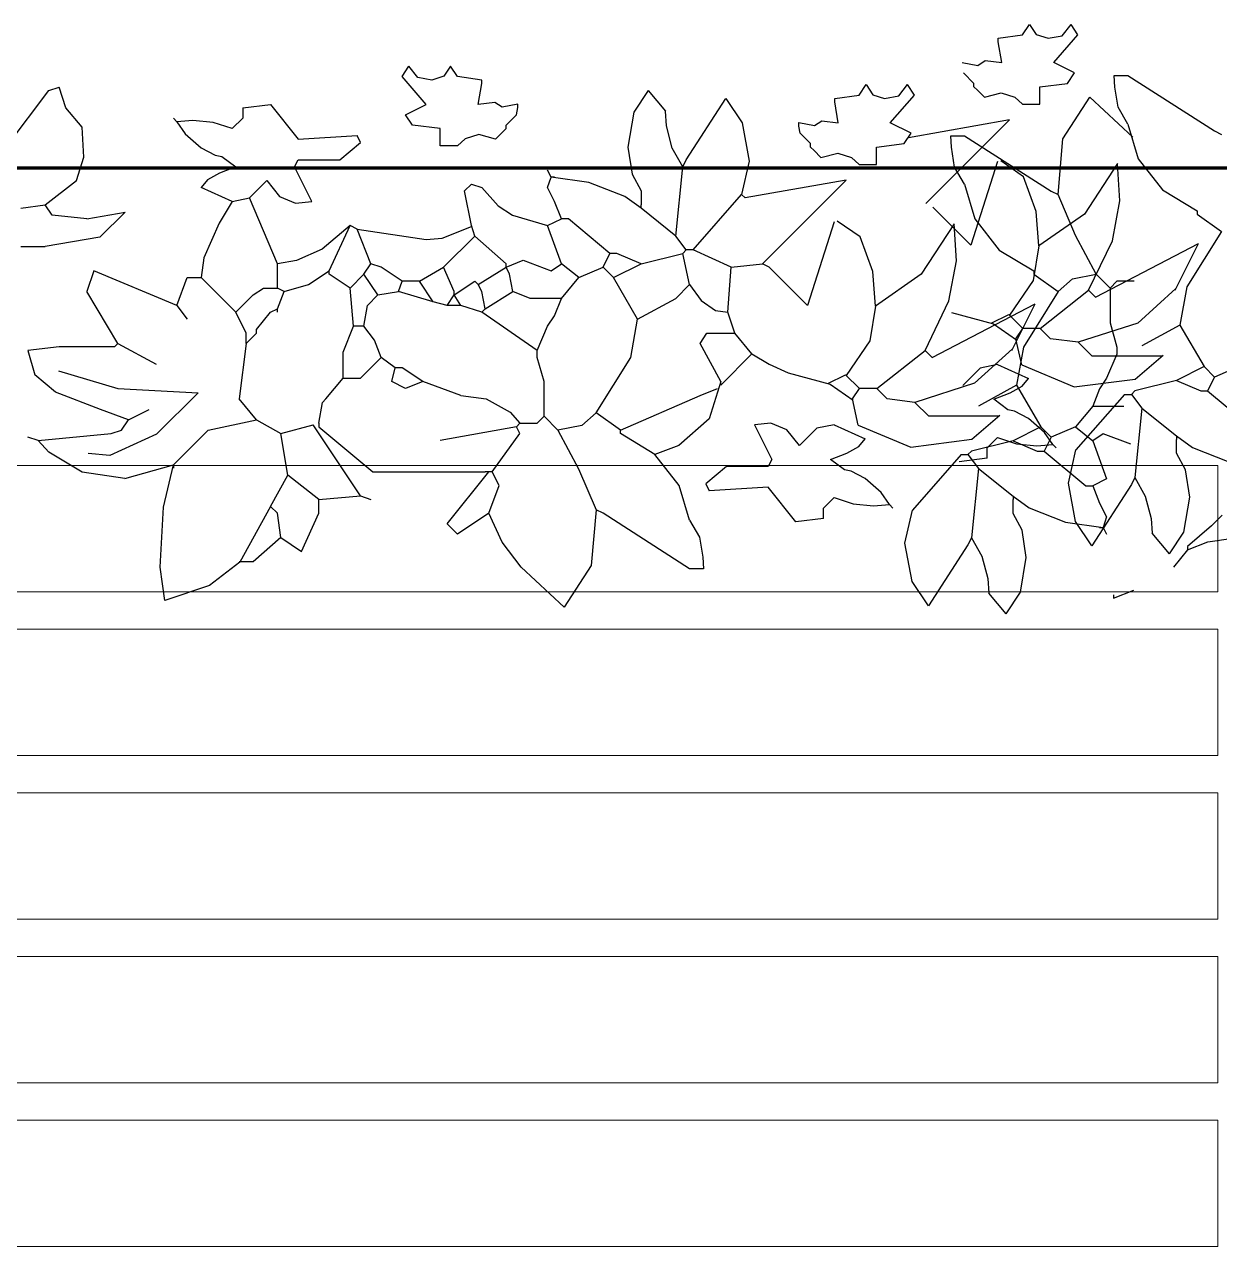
# Model space of a CAD drawing. Header units: inches. Extents: x 2013 to 15569, y -2551 to 2524.
# Drawn here: x 11147 to 11257, y 962.4 to 1074.9 of the extents above; entities that cross this region are included whole.
import ezdxf

# ---------------------------------------------------------------- set-up
doc = ezdxf.new("R2010")
doc.units = ezdxf.units.IN
doc.header["$MEASUREMENT"] = 0
doc.layers.add('A-FLOR-FTPT', color=6, linetype='Continuous', lineweight=70)
doc.layers.add('A-FURN', color=8, linetype='Continuous', lineweight=18)
doc.layers.add('VERDE_siepe', color=96, linetype='Continuous')

msp = doc.modelspace()

# ---------------------------------------------------------------- linework, layer by layer
at = {"layer": 'A-FLOR-FTPT'}
msp.add_line((11298.869, 1061.639), (10391.869, 1061.639), dxfattribs=at)
at = {"layer": 'A-FURN'}
for p, q in [((11256.869, 1034.273), (10992.299, 1034.273)), ((11256.869, 1022.637), (11256.869, 1034.273)), ((10992.299, 1022.637), (11256.869, 1022.637)), ((11256.869, 1019.214), (10992.299, 1019.214)), ((11256.869, 1007.578), (11256.869, 1019.214)), ((10992.299, 1007.578), (11256.869, 1007.578)), ((11256.869, 1004.155), (10992.299, 1004.155)), ((11256.869, 992.52), (11256.869, 1004.155)), ((10992.299, 992.52), (11256.869, 992.52)), ((11256.869, 989.097), (10992.299, 989.097)), ((11256.869, 977.461), (11256.869, 989.097)), ((10992.299, 977.461), (11256.869, 977.461)), ((11256.869, 974.038), (10992.299, 974.038)), ((11256.869, 962.402), (11256.869, 974.038)), ((10992.299, 962.402), (11256.869, 962.402))]:
    msp.add_line(p, q, dxfattribs=at)
at = {"layer": 'VERDE_siepe'}
for p, q in [((11238.904, 1073.898), (11239.542, 1074.854)), ((11239.542, 1074.854), (11240.165, 1073.927)), ((11240.165, 1073.927), (11241.254, 1073.584)), ((11242.562, 1073.812), (11243.369, 1074.854)), ((11244.006, 1073.898), (11243.369, 1074.854)), ((11236.672, 1073.579), (11238.904, 1073.898)), ((11236.672, 1073.259), (11236.672, 1073.579)), ((11236.991, 1071.346), (11236.672, 1073.259)), ((11241.254, 1073.584), (11242.562, 1073.812)), ((11241.774, 1071.346), (11244.006, 1073.898)), ((11181.795, 1070.054), (11182.432, 1071.01)), ((11183.24, 1069.968), (11182.432, 1071.01)), ((11186.259, 1071.01), (11185.637, 1070.082)), ((11186.897, 1070.054), (11186.259, 1071.01)), ((11233.346, 1071.365), (11234.788, 1071.086)), ((11234.788, 1071.086), (11235.479, 1071.529)), ((11235.479, 1071.529), (11236.991, 1071.346)), ((11243.688, 1070.389), (11241.774, 1071.346)), ((11184.027, 1067.502), (11181.795, 1070.054)), ((11184.547, 1069.74), (11183.24, 1069.968)), ((11185.637, 1070.082), (11184.547, 1069.74)), ((11189.13, 1069.735), (11186.897, 1070.054)), ((11189.13, 1069.415), (11189.13, 1069.735)), ((11234.439, 1069.433), (11233.482, 1070.389)), ((11234.439, 1069.114), (11234.439, 1069.433)), ((11240.499, 1069.114), (11243.05, 1069.433)), ((11243.05, 1069.433), (11243.688, 1070.389)), ((11247.332, 1070.154), (11248.608, 1070.154)), ((11247.407, 1069.089), (11247.332, 1070.154)), ((11248.608, 1070.154), (11256.58, 1065.052)), ((11145.44, 1063.675), (11149.267, 1068.778)), ((11149.267, 1068.778), (11150.223, 1069.097)), ((11150.86, 1067.183), (11150.223, 1069.097)), ((11188.811, 1067.502), (11189.13, 1069.415)), ((11204.437, 1068.778), (11203.125, 1066.772)), ((11204.437, 1068.778), (11206.032, 1066.865)), ((11221.632, 1068.042), (11223.864, 1068.361)), ((11223.864, 1068.361), (11224.502, 1069.317)), ((11224.502, 1069.317), (11225.124, 1068.39)), ((11225.124, 1068.39), (11226.214, 1068.047)), ((11226.734, 1065.809), (11228.966, 1068.361)), ((11227.521, 1068.275), (11228.329, 1069.317)), ((11228.966, 1068.361), (11228.329, 1069.317)), ((11234.759, 1068.795), (11234.439, 1069.114)), ((11234.759, 1068.795), (11235.396, 1068.157)), ((11235.396, 1068.157), (11236.95, 1068.562)), ((11236.95, 1068.562), (11238.203, 1068.162)), ((11240.499, 1067.519), (11240.499, 1069.114)), ((11247.7, 1067.248), (11247.407, 1069.089)), ((11152.351, 1065.416), (11150.86, 1067.183)), ((11167.125, 1067.183), (11169.676, 1067.502)), ((11167.125, 1067.183), (11167.125, 1066.227)), ((11169.676, 1067.502), (11172.228, 1064.313)), ((11182.114, 1066.545), (11184.027, 1067.502)), ((11190.322, 1067.685), (11188.811, 1067.502)), ((11191.014, 1067.242), (11190.322, 1067.685)), ((11192.455, 1067.521), (11191.014, 1067.242)), ((11192.319, 1066.545), (11192.455, 1067.202)), ((11192.455, 1067.202), (11192.455, 1067.521)), ((11207.945, 1062.4), (11211.589, 1068.03)), ((11211.589, 1068.03), (11213.094, 1065.802)), ((11221.632, 1067.723), (11221.632, 1068.042)), ((11221.95, 1065.809), (11221.632, 1067.723)), ((11226.214, 1068.047), (11227.521, 1068.275)), ((11238.203, 1068.162), (11238.904, 1067.519)), ((11238.904, 1067.519), (11240.499, 1067.519)), ((11242.618, 1064.319), (11245.108, 1068.155)), ((11245.108, 1068.155), (11249.062, 1064.473)), ((11248.608, 1065.69), (11247.7, 1067.248)), ((11161.066, 1065.908), (11160.747, 1066.227)), ((11167.125, 1066.227), (11166.168, 1065.27)), ((11182.752, 1065.588), (11182.114, 1066.545)), ((11191.363, 1065.588), (11192.319, 1066.545)), ((11203.125, 1066.772), (11202.58, 1063.576)), ((11206.121, 1065.517), (11206.032, 1066.865)), ((11237.701, 1066.068), (11228.407, 1064.428)), ((11230.001, 1058.369), (11237.701, 1066.068)), ((11152.498, 1062.654), (11152.351, 1065.416)), ((11162.544, 1066.029), (11161.066, 1065.908)), ((11161.066, 1065.908), (11161.841, 1064.802)), ((11164.418, 1065.845), (11162.544, 1066.029)), ((11166.168, 1065.27), (11164.418, 1065.845)), ((11185.303, 1065.27), (11182.752, 1065.588)), ((11185.303, 1063.675), (11185.303, 1065.27)), ((11191.043, 1064.951), (11190.406, 1064.313)), ((11191.043, 1064.951), (11191.363, 1065.27)), ((11191.363, 1065.27), (11191.363, 1065.588)), ((11206.666, 1063.462), (11206.121, 1065.517)), ((11213.094, 1065.802), (11213.748, 1062.263)), ((11218.306, 1065.509), (11218.306, 1065.828)), ((11218.306, 1065.828), (11219.747, 1065.549)), ((11218.442, 1064.852), (11218.306, 1065.509)), ((11219.747, 1065.549), (11220.439, 1065.993)), ((11220.439, 1065.993), (11221.95, 1065.809)), ((11228.647, 1064.852), (11226.734, 1065.809)), ((11248.608, 1065.69), (11249.565, 1062.5)), ((11256.58, 1065.052), (11257.218, 1064.733)), ((11161.841, 1064.802), (11163.305, 1063.513)), ((11172.228, 1064.313), (11177.649, 1064.632)), ((11176.055, 1062.4), (11177.968, 1063.995)), ((11177.968, 1063.995), (11177.649, 1064.632)), ((11187.598, 1064.318), (11186.897, 1063.675)), ((11188.851, 1064.718), (11187.598, 1064.318)), ((11190.406, 1064.313), (11188.851, 1064.718)), ((11219.399, 1063.896), (11218.442, 1064.852)), ((11219.399, 1063.577), (11219.399, 1063.896)), ((11225.459, 1063.577), (11228.009, 1063.896)), ((11228.009, 1063.896), (11228.647, 1064.852)), ((11232.292, 1064.617), (11233.568, 1064.617)), ((11232.367, 1063.552), (11232.292, 1064.617)), ((11233.568, 1064.617), (11241.54, 1059.515)), ((11242.178, 1059.196), (11242.618, 1064.319)), ((11163.305, 1063.513), (11164.594, 1062.838)), ((11164.594, 1062.838), (11165.211, 1062.718)), ((11165.211, 1062.718), (11166.488, 1061.762)), ((11186.897, 1063.675), (11185.303, 1063.675)), ((11202.58, 1063.576), (11202.961, 1061.065)), ((11207.627, 1061.762), (11206.666, 1063.462)), ((11219.718, 1063.258), (11219.399, 1063.577)), ((11219.718, 1063.258), (11220.355, 1062.62)), ((11220.355, 1062.62), (11221.91, 1063.025)), ((11221.91, 1063.025), (11223.163, 1062.625)), ((11225.459, 1061.982), (11225.459, 1063.577)), ((11232.66, 1061.711), (11232.367, 1063.552)), ((11151.817, 1060.486), (11152.498, 1062.654)), ((11166.488, 1061.762), (11165.004, 1061.181)), ((11171.908, 1061.762), (11172.228, 1062.4)), ((11173.503, 1058.573), (11171.908, 1061.762)), ((11172.228, 1062.4), (11176.055, 1062.4)), ((11206.989, 1055.384), (11207.627, 1061.762)), ((11207.627, 1061.762), (11207.945, 1062.4)), ((11213.748, 1062.263), (11213.048, 1059.211)), ((11223.163, 1062.625), (11223.864, 1061.982)), ((11223.864, 1061.982), (11225.459, 1061.982)), ((11233.568, 1060.153), (11232.66, 1061.711)), ((11236.594, 1062.231), (11234.148, 1054.542)), ((11238.998, 1060.834), (11236.895, 1062.303)), ((11247.644, 1062.058), (11244.606, 1057.406)), ((11247.878, 1058.63), (11247.644, 1062.058)), ((11249.565, 1062.5), (11251.797, 1059.63)), ((11148.947, 1058.254), (11151.817, 1060.486)), ((11163.891, 1060.568), (11163.298, 1059.848)), ((11165.004, 1061.181), (11163.891, 1060.568)), ((11167.763, 1058.891), (11169.358, 1060.486)), ((11169.358, 1060.486), (11170.51, 1059.034)), ((11195.508, 1060.805), (11195.189, 1061.443)), ((11195.189, 1059.848), (11195.508, 1060.805)), ((11195.827, 1060.805), (11195.508, 1060.805)), ((11198.984, 1060.323), (11195.508, 1060.805)), ((11202.961, 1061.065), (11203.8, 1059.53)), ((11222.66, 1060.532), (11213.367, 1058.891)), ((11214.961, 1052.832), (11222.66, 1060.532)), ((11240.166, 1057.651), (11238.998, 1060.834)), ((11166.168, 1058.573), (11163.298, 1059.848)), ((11187.536, 1059.53), (11188.173, 1060.168)), ((11188.173, 1056.341), (11187.536, 1059.53)), ((11188.173, 1060.168), (11189.13, 1059.848)), ((11189.13, 1059.848), (11190.649, 1058.154)), ((11195.827, 1058.573), (11195.189, 1059.848)), ((11202.308, 1059.01), (11198.984, 1060.323)), ((11203.8, 1059.53), (11203.8, 1058.254)), ((11233.568, 1060.153), (11234.524, 1056.963)), ((11241.54, 1059.515), (11242.178, 1059.196)), ((11251.797, 1059.63), (11254.985, 1057.717)), ((11146.715, 1057.935), (11148.947, 1058.254)), ((11149.585, 1057.297), (11148.947, 1058.254)), ((11166.168, 1058.573), (11164.945, 1056.579)), ((11166.168, 1058.573), (11167.763, 1058.891)), ((11170.315, 1052.832), (11167.763, 1058.891)), ((11170.51, 1059.034), (11171.975, 1058.42)), ((11171.975, 1058.42), (11173.503, 1058.573)), ((11196.465, 1056.978), (11195.827, 1058.573)), ((11203.8, 1057.935), (11202.308, 1059.01)), ((11203.8, 1057.935), (11203.8, 1058.254)), ((11208.584, 1054.108), (11213.048, 1059.211)), ((11213.367, 1058.891), (11213.048, 1059.211)), ((11243.79, 1055.421), (11242.178, 1059.196)), ((11247.177, 1054.958), (11247.878, 1058.63)), ((11152.774, 1056.978), (11149.585, 1057.297)), ((11152.774, 1056.978), (11156.305, 1057.591)), ((11156.305, 1057.591), (11153.962, 1055.29)), ((11190.649, 1058.154), (11191.957, 1057.298)), ((11191.957, 1057.298), (11195.189, 1056.341)), ((11206.989, 1055.384), (11203.8, 1057.935)), ((11234.148, 1054.542), (11230.64, 1058.051)), ((11240.4, 1054.469), (11240.166, 1057.651)), ((11244.606, 1057.406), (11240.4, 1054.469)), ((11254.985, 1057.717), (11254.985, 1057.398)), ((11254.985, 1057.398), (11257.218, 1055.803)), ((11164.945, 1056.579), (11163.54, 1053.388)), ((11177.012, 1056.341), (11174.435, 1054.186)), ((11175.098, 1052.194), (11177.012, 1056.341)), ((11177.649, 1056.021), (11177.012, 1056.341)), ((11177.649, 1056.021), (11184.027, 1055.064)), ((11178.925, 1052.832), (11177.649, 1056.021)), ((11185.474, 1055.186), (11188.197, 1056.271)), ((11188.492, 1055.384), (11188.173, 1056.341)), ((11195.189, 1056.341), (11196.465, 1056.978)), ((11196.465, 1052.832), (11195.189, 1056.341)), ((11197.103, 1056.978), (11196.465, 1056.978)), ((11200.93, 1053.789), (11197.103, 1056.978)), ((11221.554, 1056.694), (11219.108, 1049.005)), ((11223.958, 1055.297), (11221.854, 1056.766)), ((11232.604, 1056.521), (11229.566, 1051.869)), ((11232.837, 1053.094), (11232.604, 1056.521)), ((11234.524, 1056.963), (11236.756, 1054.093)), ((11153.962, 1055.29), (11148.947, 1054.427)), ((11184.027, 1055.064), (11185.474, 1055.186)), ((11185.622, 1052.514), (11188.492, 1055.384)), ((11191.363, 1052.832), (11188.492, 1055.384)), ((11207.945, 1054.108), (11206.989, 1055.384)), ((11225.126, 1052.114), (11223.958, 1055.297)), ((11245.686, 1051.861), (11243.79, 1055.421)), ((11244.99, 1050.397), (11247.177, 1054.958)), ((11257.218, 1055.803), (11254.029, 1050.701)), ((11146.715, 1054.427), (11148.947, 1054.427)), ((11174.435, 1054.186), (11172.092, 1053.142)), ((11200.292, 1052.514), (11200.93, 1053.789)), ((11201.567, 1053.789), (11200.93, 1053.789)), ((11203.8, 1052.832), (11201.567, 1053.789)), ((11203.8, 1052.832), (11207.627, 1053.789)), ((11207.627, 1053.789), (11207.945, 1054.108)), ((11208.264, 1050.919), (11207.627, 1053.789)), ((11208.584, 1054.108), (11207.945, 1054.108)), ((11212.091, 1052.514), (11208.584, 1054.108)), ((11236.756, 1054.093), (11239.945, 1052.18)), ((11240.4, 1054.469), (11239.877, 1051.285)), ((11245.629, 1049.759), (11255.111, 1054.689)), ((11252.963, 1050.397), (11255.111, 1054.689)), ((11163.54, 1053.388), (11163.298, 1051.557)), ((11172.092, 1053.142), (11170.315, 1052.832)), ((11170.315, 1050.6), (11170.315, 1052.832)), ((11178.287, 1051.876), (11178.925, 1052.832)), ((11179.882, 1052.514), (11178.925, 1052.832)), ((11191.363, 1052.514), (11192.956, 1053.151)), ((11191.363, 1052.514), (11191.363, 1052.832)), ((11192.956, 1053.151), (11195.508, 1052.194)), ((11195.508, 1052.194), (11196.465, 1052.832)), ((11198.06, 1051.557), (11196.465, 1052.832)), ((11201.248, 1051.557), (11203.8, 1052.832)), ((11212.091, 1052.514), (11214.961, 1052.832)), ((11215.599, 1052.514), (11214.961, 1052.832)), ((11232.136, 1049.421), (11232.837, 1053.094)), ((11153.412, 1052.194), (11152.774, 1050.281)), ((11161.066, 1049.005), (11153.412, 1052.194)), ((11161.066, 1049.005), (11162.023, 1051.557)), ((11162.023, 1051.557), (11163.298, 1051.557)), ((11166.488, 1048.367), (11163.298, 1051.557)), ((11173.185, 1050.919), (11175.098, 1052.194)), ((11175.098, 1051.876), (11175.098, 1052.194)), ((11177.012, 1050.6), (11175.098, 1051.876)), ((11177.012, 1050.6), (11178.287, 1051.876)), ((11179.562, 1049.962), (11178.287, 1051.876)), ((11181.795, 1051.238), (11179.882, 1052.514)), ((11183.389, 1051.238), (11185.622, 1052.514)), ((11186.579, 1050.281), (11185.622, 1052.514)), ((11188.811, 1050.919), (11191.363, 1052.514)), ((11191.681, 1051.876), (11191.363, 1052.514)), ((11192, 1050.281), (11191.681, 1051.876)), ((11196.465, 1049.644), (11198.06, 1051.557)), ((11198.06, 1051.557), (11200.292, 1052.514)), ((11201.248, 1051.557), (11200.292, 1052.514)), ((11203.48, 1047.73), (11201.248, 1051.557)), ((11211.772, 1048.367), (11212.091, 1052.514)), ((11219.108, 1049.005), (11215.599, 1052.514)), ((11225.36, 1048.932), (11225.126, 1052.114)), ((11229.566, 1051.869), (11225.36, 1048.932)), ((11239.945, 1052.18), (11239.945, 1051.861)), ((11239.945, 1051.861), (11242.178, 1050.266)), ((11242.178, 1050.266), (11243.497, 1051.432)), ((11243.497, 1051.432), (11245.686, 1051.861)), ((11245.686, 1051.861), (11246.962, 1050.586)), ((11168.082, 1049.962), (11169.038, 1050.6)), ((11169.038, 1050.6), (11170.315, 1050.6)), ((11170.952, 1050.281), (11170.315, 1050.6)), ((11170.952, 1050.281), (11173.185, 1050.919)), ((11177.33, 1047.092), (11177.012, 1050.6)), ((11181.476, 1050.281), (11181.795, 1051.238)), ((11183.389, 1051.238), (11181.795, 1051.238)), ((11184.665, 1049.324), (11183.389, 1051.238)), ((11186.579, 1049.962), (11188.492, 1051.238)), ((11188.492, 1051.238), (11188.811, 1050.919)), ((11189.13, 1050.281), (11188.811, 1050.919)), ((11206.989, 1049.644), (11208.264, 1050.919)), ((11208.264, 1050.919), (11209.318, 1049.46)), ((11239.877, 1051.285), (11237.709, 1048.094)), ((11240.525, 1046.889), (11244.99, 1050.397)), ((11244.99, 1050.397), (11245.629, 1049.759)), ((11247.599, 1051.223), (11246.962, 1050.586)), ((11246.962, 1050.586), (11246.962, 1047.396)), ((11249.194, 1051.223), (11247.599, 1051.223)), ((11253.019, 1050.552), (11249.513, 1047.369)), ((11254.029, 1050.701), (11253.391, 1047.193)), ((11155.644, 1045.497), (11152.774, 1050.281)), ((11166.488, 1048.367), (11168.082, 1049.962)), ((11170.315, 1048.687), (11170.952, 1050.281)), ((11178.606, 1049.005), (11179.562, 1049.962)), ((11179.562, 1049.962), (11181.476, 1050.281)), ((11184.665, 1049.324), (11181.476, 1050.281)), ((11185.941, 1049.005), (11184.665, 1049.324)), ((11185.941, 1049.005), (11186.579, 1049.962)), ((11186.579, 1049.962), (11186.579, 1050.281)), ((11187.216, 1049.005), (11186.579, 1049.962)), ((11189.449, 1048.687), (11189.13, 1050.281)), ((11189.449, 1048.687), (11192, 1050.281)), ((11193.595, 1049.644), (11192, 1050.281)), ((11196.465, 1049.644), (11193.595, 1049.644)), ((11195.827, 1048.049), (11196.465, 1049.644)), ((11203.48, 1047.73), (11206.989, 1049.644)), ((11209.318, 1049.46), (11210.636, 1048.54)), ((11229.95, 1044.86), (11232.136, 1049.421)), ((11242.178, 1050.266), (11238.988, 1045.164)), ((11161.066, 1049.005), (11162.023, 1047.73)), ((11167.444, 1046.454), (11166.488, 1048.367)), ((11168.401, 1046.773), (11169.676, 1048.367)), ((11169.676, 1048.367), (11170.315, 1048.687)), ((11170.315, 1048.367), (11170.315, 1048.687)), ((11178.287, 1047.092), (11178.606, 1049.005)), ((11187.216, 1049.005), (11185.941, 1049.005)), ((11189.13, 1048.367), (11187.216, 1049.005)), ((11189.13, 1048.367), (11189.449, 1048.687)), ((11194.233, 1044.86), (11189.13, 1048.367)), ((11210.636, 1048.54), (11211.772, 1048.367)), ((11212.411, 1046.454), (11211.772, 1048.367)), ((11225.36, 1048.932), (11224.837, 1045.748)), ((11230.588, 1044.222), (11240.07, 1049.152)), ((11232.379, 1048.339), (11236.245, 1047.296)), ((11236.033, 1047.353), (11237.655, 1048.164)), ((11237.655, 1048.164), (11238.931, 1046.889)), ((11237.923, 1044.86), (11240.07, 1049.152)), ((11176.368, 1044.704), (11177.33, 1047.092)), ((11178.287, 1047.092), (11177.33, 1047.092)), ((11179.244, 1045.817), (11178.287, 1047.092)), ((11194.233, 1044.86), (11195.189, 1047.092)), ((11195.189, 1047.092), (11195.827, 1048.049)), ((11202.843, 1044.222), (11203.48, 1047.73)), ((11236.245, 1047.296), (11238.354, 1045.823)), ((11249.513, 1047.369), (11244.034, 1045.613)), ((11246.962, 1047.396), (11247.599, 1045.164)), ((11253.391, 1047.193), (11249.883, 1045.279)), ((11253.391, 1047.193), (11255.624, 1043.366)), ((11167.444, 1045.497), (11168.401, 1046.454)), ((11167.444, 1045.497), (11167.444, 1046.454)), ((11168.401, 1046.454), (11168.401, 1046.773)), ((11179.882, 1044.222), (11179.244, 1045.817)), ((11209.221, 1045.497), (11209.859, 1046.454)), ((11209.859, 1046.454), (11212.411, 1046.454)), ((11214.004, 1044.54), (11212.411, 1046.454)), ((11238.293, 1045.932), (11238.931, 1046.889)), ((11238.829, 1043.523), (11238.293, 1045.932)), ((11240.525, 1046.889), (11238.931, 1046.889)), ((11241.482, 1045.932), (11240.525, 1046.889)), ((11244.034, 1045.613), (11241.482, 1045.932)), ((11150.223, 1045.179), (11147.353, 1044.86)), ((11147.353, 1044.86), (11147.99, 1042.627)), ((11155.325, 1045.179), (11150.223, 1045.179)), ((11155.644, 1045.497), (11155.325, 1045.179)), ((11155.644, 1045.497), (11159.152, 1043.584)), ((11167.444, 1045.497), (11166.806, 1040.395)), ((11176.373, 1042.308), (11176.368, 1044.704)), ((11194.233, 1044.222), (11194.233, 1044.86)), ((11211.134, 1041.99), (11209.221, 1045.497)), ((11224.837, 1045.748), (11222.669, 1042.557)), ((11225.485, 1041.352), (11229.95, 1044.86)), ((11229.95, 1044.86), (11230.588, 1044.222)), ((11237.978, 1045.015), (11234.473, 1041.832)), ((11238.988, 1045.164), (11238.351, 1041.656)), ((11245.309, 1044.337), (11244.034, 1045.613)), ((11247.599, 1045.164), (11247.599, 1044.526)), ((11177.968, 1042.308), (11179.882, 1044.222)), ((11181.157, 1043.265), (11179.882, 1044.222)), ((11194.87, 1041.99), (11194.233, 1044.222)), ((11199.654, 1039.12), (11202.843, 1044.222)), ((11211.134, 1041.67), (11214.004, 1044.54)), ((11214.004, 1044.54), (11215.599, 1043.584)), ((11215.599, 1043.584), (11217.339, 1042.802)), ((11251.749, 1044.337), (11245.309, 1044.337)), ((11247.599, 1044.526), (11246.642, 1042.294)), ((11249.28, 1042.228), (11251.85, 1044.432)), ((11149.904, 1041.033), (11147.99, 1042.627)), ((11150.17, 1042.992), (11155.619, 1041.361)), ((11180.839, 1041.99), (11181.157, 1043.265)), ((11181.795, 1043.265), (11181.157, 1043.265)), ((11183.709, 1041.99), (11181.795, 1043.265)), ((11217.339, 1042.802), (11221.205, 1041.759)), ((11220.993, 1041.816), (11222.615, 1042.627)), ((11222.615, 1042.627), (11223.891, 1041.352)), ((11235.003, 1043.232), (11233.408, 1041.637)), ((11236.598, 1043.551), (11235.003, 1043.232)), ((11236.598, 1043.551), (11239.468, 1042.276)), ((11238.829, 1043.523), (11243.671, 1041.494)), ((11255.624, 1043.366), (11253.072, 1042.091)), ((11255.624, 1043.366), (11256.58, 1042.409)), ((11258.812, 1043.366), (11256.58, 1042.409)), ((11155.619, 1041.361), (11163.015, 1040.953)), ((11174.779, 1040.395), (11176.373, 1042.308)), ((11176.373, 1042.308), (11177.968, 1042.308)), ((11182.114, 1041.352), (11180.839, 1041.99)), ((11183.709, 1041.99), (11182.114, 1041.352)), ((11187.216, 1040.714), (11183.709, 1041.99)), ((11194.87, 1038.8), (11194.87, 1041.99)), ((11209.221, 1040.714), (11210.816, 1041.352)), ((11211.134, 1041.99), (11210.05, 1038.568)), ((11211.134, 1041.67), (11211.134, 1041.99)), ((11221.205, 1041.759), (11223.314, 1040.286)), ((11223.253, 1040.395), (11223.891, 1041.352)), ((11225.485, 1041.352), (11223.891, 1041.352)), ((11226.442, 1040.395), (11225.485, 1041.352)), ((11234.473, 1041.832), (11228.993, 1040.076)), ((11238.351, 1041.656), (11234.843, 1039.742)), ((11237.762, 1040.942), (11238.875, 1041.556)), ((11238.351, 1041.656), (11240.583, 1037.829)), ((11238.875, 1041.556), (11239.468, 1042.276)), ((11243.671, 1041.494), (11249.28, 1042.228)), ((11246.005, 1041.337), (11245.367, 1039.742)), ((11246.642, 1042.294), (11246.005, 1041.337)), ((11253.072, 1042.091), (11249.245, 1041.134)), ((11253.072, 1042.091), (11255.305, 1041.134)), ((11256.58, 1042.409), (11255.942, 1041.134)), ((11154.05, 1039.438), (11149.904, 1041.033)), ((11163.015, 1040.953), (11159.187, 1037.147)), ((11168.401, 1038.482), (11166.806, 1040.395)), ((11174.46, 1040.076), (11174.779, 1040.395)), ((11187.216, 1040.714), (11189.548, 1040.409)), ((11189.548, 1040.409), (11191.745, 1039.181)), ((11201.887, 1037.525), (11209.221, 1040.714)), ((11223.789, 1037.986), (11223.253, 1040.395)), ((11228.993, 1040.076), (11226.442, 1040.395)), ((11236.278, 1040.362), (11237.762, 1040.942)), ((11237.554, 1039.405), (11236.278, 1040.362)), ((11248.288, 1040.815), (11243.824, 1035.712)), ((11248.288, 1040.815), (11248.926, 1040.815)), ((11249.245, 1041.134), (11248.926, 1040.815)), ((11248.926, 1040.815), (11249.883, 1039.539)), ((11255.305, 1041.134), (11255.942, 1041.134)), ((11255.942, 1041.134), (11259.769, 1037.945)), ((11156.601, 1038.482), (11154.05, 1039.438)), ((11156.601, 1038.482), (11158.514, 1039.438)), ((11174.141, 1038.163), (11174.46, 1040.076)), ((11191.745, 1039.181), (11192.638, 1038.163)), ((11199.654, 1039.12), (11198.335, 1037.954)), ((11201.887, 1037.525), (11199.654, 1039.12)), ((11230.269, 1038.8), (11228.993, 1040.076)), ((11238.172, 1039.285), (11237.554, 1039.405)), ((11239.46, 1038.61), (11238.172, 1039.285)), ((11245.367, 1039.742), (11243.772, 1037.829)), ((11245.367, 1039.742), (11248.237, 1039.742)), ((11249.883, 1039.539), (11249.245, 1033.161)), ((11249.883, 1039.539), (11253.072, 1036.988)), ((11155.964, 1037.525), (11156.601, 1038.482)), ((11163.936, 1037.525), (11168.401, 1038.482)), ((11168.401, 1038.482), (11170.633, 1037.206)), ((11170.633, 1037.206), (11173.6, 1038.015)), ((11177.968, 1031.466), (11173.6, 1038.015)), ((11174.141, 1038.163), (11174.141, 1037.843)), ((11192.319, 1037.843), (11192.638, 1038.163)), ((11192.638, 1038.163), (11194.233, 1038.163)), ((11194.233, 1038.163), (11194.87, 1038.8)), ((11196.146, 1037.525), (11194.87, 1038.8)), ((11198.335, 1037.954), (11196.146, 1037.525)), ((11210.05, 1038.568), (11207.268, 1036.113)), ((11215.751, 1038.167), (11214.222, 1038.014)), ((11214.222, 1038.014), (11215.817, 1034.825)), ((11217.215, 1037.553), (11215.751, 1038.167)), ((11221.557, 1038.014), (11219.962, 1037.695)), ((11221.557, 1038.014), (11224.427, 1036.739)), ((11223.789, 1037.986), (11228.631, 1035.957)), ((11236.709, 1038.8), (11230.269, 1038.8)), ((11234.24, 1036.691), (11236.81, 1038.895)), ((11240.925, 1037.322), (11239.46, 1038.61)), ((11148.31, 1036.568), (11147.353, 1036.887)), ((11148.31, 1036.568), (11155.007, 1037.206)), ((11159.187, 1037.147), (11154.905, 1035.176)), ((11155.007, 1037.206), (11155.964, 1037.525)), ((11160.747, 1034.336), (11163.936, 1037.525)), ((11171.271, 1033.379), (11170.633, 1037.206)), ((11174.141, 1037.843), (11179.116, 1033.698)), ((11192.319, 1037.843), (11185.303, 1036.568)), ((11190.086, 1033.698), (11192.638, 1037.206)), ((11192.638, 1037.206), (11192.319, 1037.843)), ((11196.146, 1037.525), (11198.042, 1033.965)), ((11201.887, 1037.206), (11201.887, 1037.525)), ((11205.075, 1035.293), (11201.887, 1037.206)), ((11218.368, 1036.1), (11217.215, 1037.553)), ((11219.962, 1037.695), (11218.368, 1036.1)), ((11235.641, 1035.897), (11236.598, 1036.854)), ((11236.598, 1036.854), (11238.347, 1036.278)), ((11240.583, 1037.829), (11238.032, 1036.554)), ((11240.583, 1037.829), (11241.54, 1036.872)), ((11241.54, 1036.872), (11240.902, 1035.597)), ((11241.7, 1036.216), (11240.925, 1037.322)), ((11243.772, 1037.829), (11241.54, 1036.872)), ((11243.772, 1037.829), (11245.367, 1036.554)), ((11246.324, 1037.192), (11245.367, 1036.554)), ((11248.875, 1036.235), (11246.324, 1037.192)), ((11253.072, 1036.988), (11253.072, 1036.669)), ((11253.072, 1036.988), (11254.564, 1035.913)), ((11149.276, 1035.499), (11148.31, 1036.568)), ((11207.268, 1036.113), (11205.075, 1035.293)), ((11222.721, 1035.405), (11223.834, 1036.019)), ((11223.834, 1036.019), (11224.427, 1036.739)), ((11228.631, 1035.957), (11234.24, 1036.691)), ((11238.032, 1036.554), (11234.205, 1035.597)), ((11235.641, 1034.94), (11235.641, 1035.897)), ((11238.032, 1036.554), (11240.265, 1035.597)), ((11238.347, 1036.278), (11240.222, 1036.094)), ((11240.222, 1036.094), (11241.7, 1036.216)), ((11241.7, 1036.216), (11242.018, 1035.897)), ((11243.124, 1032.66), (11243.824, 1035.712)), ((11245.367, 1036.554), (11246.642, 1033.045)), ((11253.072, 1035.393), (11253.072, 1036.669)), ((11254.564, 1035.913), (11257.888, 1034.6)), ((11152.351, 1033.658), (11149.276, 1035.499)), ((11154.905, 1035.176), (11152.894, 1035.38)), ((11207.307, 1032.423), (11205.075, 1035.293)), ((11215.817, 1034.825), (11215.497, 1034.187)), ((11221.238, 1034.825), (11222.721, 1035.405)), ((11222.514, 1033.868), (11221.238, 1034.825)), ((11233.248, 1035.278), (11228.784, 1030.175)), ((11235.641, 1034.94), (11233.089, 1034.622)), ((11233.248, 1035.278), (11233.886, 1035.278)), ((11234.205, 1035.597), (11233.886, 1035.278)), ((11233.886, 1035.278), (11234.843, 1034.002)), ((11240.265, 1035.597), (11240.902, 1035.597)), ((11240.902, 1035.597), (11244.729, 1032.408)), ((11253.911, 1033.858), (11253.072, 1035.393)), ((11156.282, 1033.06), (11152.351, 1033.658)), ((11156.282, 1033.06), (11160.747, 1034.336)), ((11159.82, 1030.436), (11160.747, 1034.336)), ((11160.747, 1034.336), (11160.747, 1034.016)), ((11179.117, 1033.698), (11189.449, 1033.698)), ((11185.941, 1028.914), (11189.768, 1033.698)), ((11189.768, 1033.698), (11189.449, 1033.698)), ((11190.086, 1033.698), (11189.768, 1033.698)), ((11190.724, 1032.423), (11190.086, 1033.698)), ((11198.042, 1033.965), (11199.654, 1030.19)), ((11211.67, 1034.187), (11209.757, 1032.592)), ((11215.497, 1034.187), (11211.67, 1034.187)), ((11223.131, 1033.748), (11222.514, 1033.868)), ((11224.42, 1033.073), (11223.131, 1033.748)), ((11234.843, 1034.002), (11234.205, 1027.624)), ((11234.843, 1034.002), (11238.032, 1031.451)), ((11254.292, 1031.347), (11253.911, 1033.858)), ((11169.676, 1030.509), (11171.271, 1033.379)), ((11174.141, 1031.146), (11171.271, 1033.379)), ((11189.768, 1029.871), (11190.724, 1032.423)), ((11208.264, 1029.233), (11207.307, 1032.423)), ((11209.757, 1032.592), (11210.077, 1031.955)), ((11225.885, 1031.785), (11224.42, 1033.073)), ((11243.777, 1029.121), (11243.124, 1032.66)), ((11244.729, 1032.408), (11245.367, 1032.408)), ((11248.926, 1032.523), (11245.283, 1026.893)), ((11246.642, 1033.045), (11245.367, 1032.408)), ((11245.367, 1032.408), (11246.005, 1030.813)), ((11249.245, 1033.161), (11248.926, 1032.523)), ((11249.245, 1033.161), (11250.206, 1031.461)), ((11174.141, 1031.146), (11177.968, 1031.466)), ((11177.968, 1031.466), (11178.925, 1031.146)), ((11215.497, 1032.274), (11210.077, 1031.955)), ((11218.049, 1029.085), (11215.497, 1032.274)), ((11220.601, 1030.36), (11221.557, 1031.317)), ((11221.557, 1031.317), (11223.307, 1030.741)), ((11226.66, 1030.679), (11225.885, 1031.785)), ((11238.032, 1031.451), (11238.032, 1031.132)), ((11238.032, 1031.451), (11239.524, 1030.376)), ((11250.206, 1031.461), (11250.751, 1029.406)), ((11253.747, 1028.151), (11254.292, 1031.347)), ((11159.527, 1024.913), (11159.82, 1030.436)), ((11169.676, 1030.509), (11166.849, 1025.374)), ((11170.315, 1029.871), (11169.676, 1030.509)), ((11174.141, 1029.871), (11174.141, 1031.146)), ((11199.654, 1030.19), (11199.214, 1025.067)), ((11200.292, 1029.871), (11199.654, 1030.19)), ((11220.601, 1029.403), (11220.601, 1030.36)), ((11223.307, 1030.741), (11225.182, 1030.557)), ((11225.182, 1030.557), (11226.66, 1030.679)), ((11226.66, 1030.679), (11226.978, 1030.36)), ((11228.083, 1027.123), (11228.784, 1030.175)), ((11238.032, 1029.856), (11238.032, 1031.132)), ((11239.524, 1030.376), (11242.847, 1029.063)), ((11246.005, 1030.813), (11246.642, 1029.538)), ((11170.633, 1027.639), (11170.315, 1029.871)), ((11172.547, 1026.363), (11174.141, 1029.871)), ((11189.768, 1029.871), (11186.897, 1027.958)), ((11191.013, 1027.215), (11189.768, 1029.871)), ((11208.263, 1024.769), (11200.292, 1029.871)), ((11208.264, 1029.233), (11209.172, 1027.675)), ((11220.601, 1029.403), (11218.049, 1029.085)), ((11238.87, 1028.321), (11238.032, 1029.856)), ((11242.847, 1029.063), (11246.324, 1028.581)), ((11245.283, 1026.893), (11243.777, 1029.121)), ((11246.642, 1029.538), (11246.324, 1028.581)), ((11250.751, 1029.406), (11250.84, 1028.058)), ((11257.268, 1029.688), (11256.312, 1028.731)), ((11186.897, 1027.958), (11185.941, 1028.914)), ((11239.252, 1025.81), (11238.87, 1028.321)), ((11246.005, 1028.581), (11246.324, 1028.581)), ((11246.324, 1028.581), (11246.642, 1027.943)), ((11252.435, 1026.145), (11250.84, 1028.058)), ((11252.435, 1026.145), (11253.747, 1028.151)), ((11256.312, 1028.731), (11254.08, 1026.817)), ((11170.633, 1027.639), (11168.082, 1025.406)), ((11170.633, 1027.639), (11172.547, 1026.363)), ((11192.77, 1024.913), (11191.013, 1027.215)), ((11209.172, 1027.675), (11209.465, 1025.834)), ((11228.737, 1023.584), (11228.083, 1027.123)), ((11233.886, 1026.986), (11230.243, 1021.356)), ((11234.205, 1027.624), (11233.886, 1026.986)), ((11234.205, 1027.624), (11235.166, 1025.924)), ((11254.08, 1026.498), (11255.966, 1027.248)), ((11254.08, 1026.817), (11254.08, 1026.498)), ((11255.966, 1027.248), (11258.309, 1027.591)), ((11209.465, 1025.834), (11209.54, 1024.769)), ((11235.166, 1025.924), (11235.711, 1023.869)), ((11238.707, 1022.614), (11239.252, 1025.81)), ((11254.08, 1026.498), (11252.804, 1024.904)), ((11159.966, 1021.845), (11159.527, 1024.913)), ((11166.849, 1025.374), (11164.067, 1023.226)), ((11168.082, 1025.406), (11166.806, 1025.406)), ((11196.724, 1021.231), (11192.77, 1024.913)), ((11199.214, 1025.067), (11196.724, 1021.231)), ((11209.54, 1024.769), (11208.263, 1024.769)), ((11230.243, 1021.356), (11228.737, 1023.584)), ((11235.711, 1023.869), (11235.8, 1022.521)), ((11164.067, 1023.226), (11159.966, 1021.845)), ((11237.394, 1020.608), (11235.8, 1022.521)), ((11237.394, 1020.608), (11238.707, 1022.614)), ((11247.28, 1022.06), (11249.167, 1022.811)), ((11247.28, 1022.38), (11247.28, 1022.06))]:
    msp.add_line(p, q, dxfattribs=at)
for centre, start, end in [((11238.829, 1043.523), 192.80429, 247.53328), ((11223.789, 1037.986), 192.80429, 247.53328), ((11179.117, 1033.698), 229.84401, 269.64699)]:
    msp.add_arc(centre, 0.0000399, start, end, dxfattribs=at)

doc.saveas('drawing.dxf')
